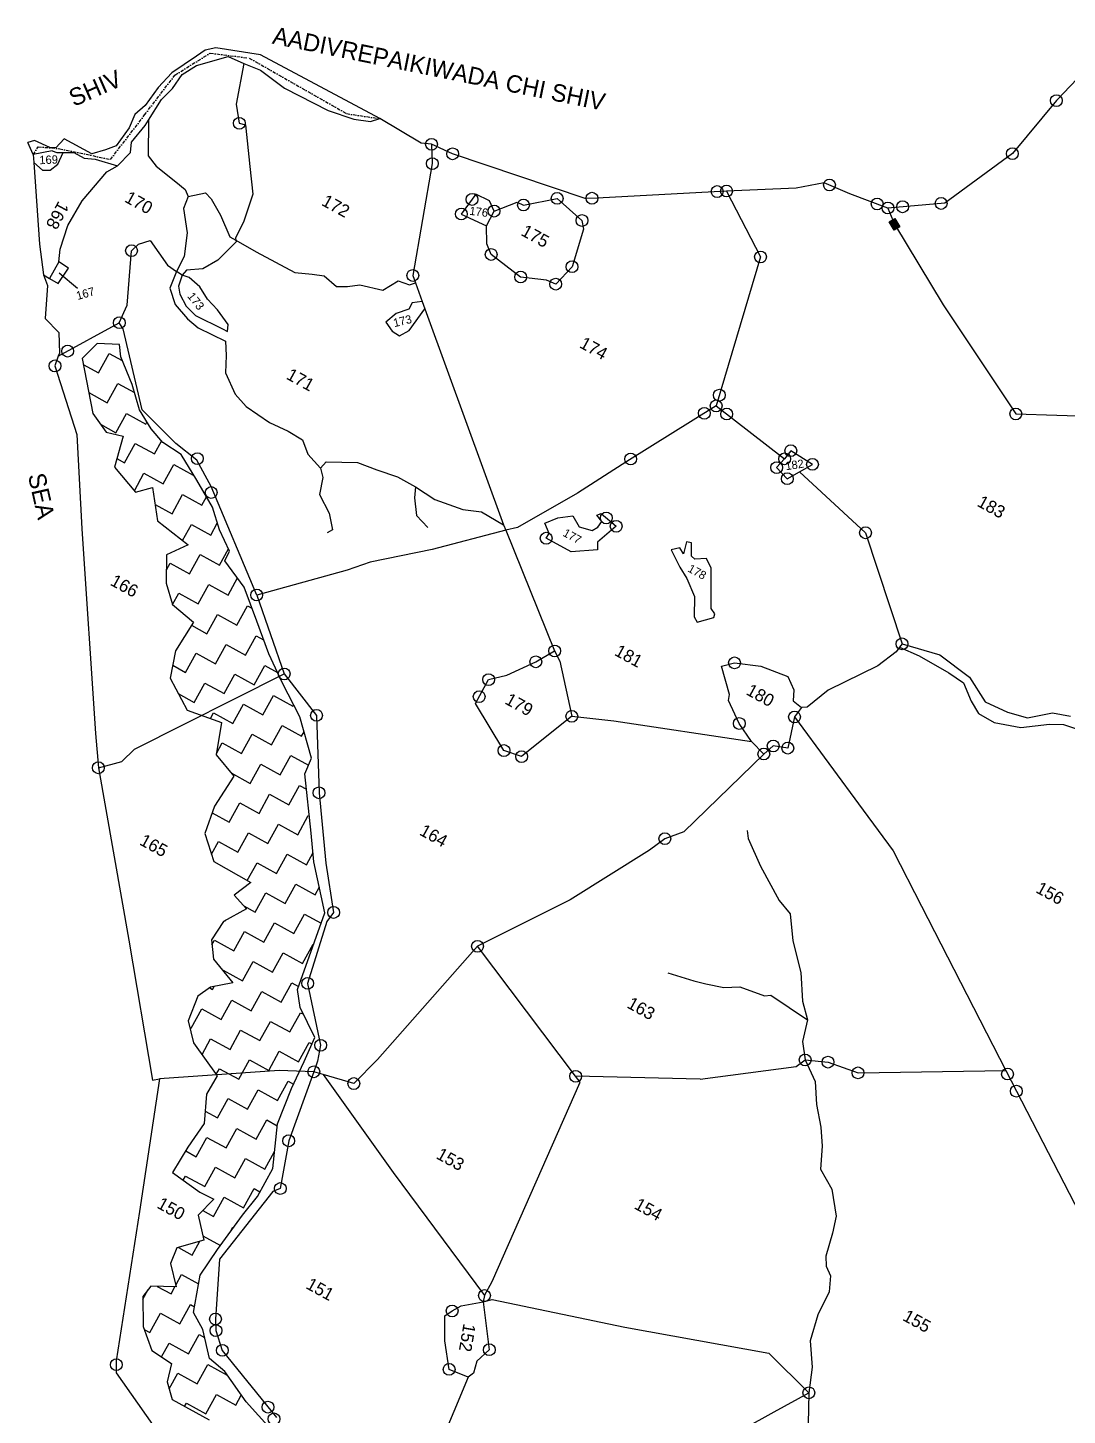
# Model space of a CAD drawing. Header units: metres. Extents: x 322052 to 327913, y 1839228 to 1844015.
# Drawn here: x 322052 to 323612, y 1841704 to 1843786 of the extents above; entities that cross this region are included whole.
import ezdxf

# ---------------------------------------------------------------- set-up
doc = ezdxf.new("R2010")
doc.units = ezdxf.units.M
doc.linetypes.add('DASHDOT', pattern=[1, 0.5, -0.25, 0, -0.25])
for name, color, linetype in [('LINE_WATER', 4, 'Continuous'), ('OFF', 1, 'Continuous'), ('POLY_HATCH', 12, 'Continuous'), ('POLY_PARCEL', 6, 'Continuous'), ('POLY_WATER', 4, 'Continuous'), ('TEXT_MAPOUT', 7, 'Continuous'), ('TEXT_PARCEL', 7, 'Continuous'), ('V_BOUND_LINE', 7, 'Continuous'), ('V_BOUND_STREAM_LINE', 7, 'DASHDOT')]:
    doc.layers.add(name, color=color, linetype=linetype)
doc.styles.add('TEXT_MAP', font='')
doc.styles.get('TEXT_MAP').set_extended_font_data('Kruti Dev 050')
doc.dimstyles.get("Standard").update_dxf_attribs({"dimtxt": 0.18, "dimasz": 0.18, "dimexe": 0.18, "dimexo": 0.0625, "dimgap": 0.09, "dimtad": 0, "dimtih": 1, "dimtoh": 1, "dimdec": 4, "dimzin": 0, "dimdsep": 46, "dimtxsty": 'Standard', "dimcen": 0.09, "dimadec": 0, "dimazin": 0, "dimtfac": 1, "dimtdec": 4, "dimtofl": 0, "dimtmove": 0, "dimatfit": 3, "dimfxl": 1, "dimtolj": 1, "dimtzin": 0, "dimarcsym": 0})

msp = doc.modelspace()

# ---------------------------------------------------------------- hatches: boundary and pattern name
msp.add_hatch(color=256).paths.add_polyline_path([(323352, 1843482.3), (323360.6, 1843487.5), (323353.1, 1843500), (323344.5, 1843494.8)])

# ---------------------------------------------------------------- linework, layer by layer
msp.add_lwpolyline([(323353.1, 1843500), (323360.6, 1843487.5), (323352, 1843482.3), (323344.5, 1843494.8)], close=True)
for centre in [(323595.4, 1843676.8), (322369.8, 1843642.8), (322658.1, 1843611.3), (322689.7, 1843597), (323529.4, 1843597.2), (322659.3, 1843582.3), (323255, 1843550.2), (322718.9, 1843528.5), (322846.5, 1843530.1), (322898.8, 1843530.3), (323086.5, 1843540.3), (323100.6, 1843541.1), (322751.9, 1843511), (322796, 1843520.1), (323326.5, 1843521.7), (323342.7, 1843515.6), (323364.7, 1843517.5), (323422.5, 1843522.5), (322702.8, 1843506.6), (322883.8, 1843496.9), (322208.1, 1843451.6), (322747.6, 1843445.9), (322868.9, 1843427.5), (323151.6, 1843442.2), (322630, 1843414.4), (322791.8, 1843412.1), (322844.4, 1843401.4), (322189.8, 1843343.5), (322112.3, 1843300.9), (322093.2, 1843278.7), (323085, 1843218.7), (323089.9, 1843234.8), (323067.3, 1843207.6), (323100.9, 1843206.4), (323534.5, 1843206.6), (322306.9, 1843139.6), (322956.8, 1843139), (323187.7, 1843139.3), (323197, 1843151.4), (323175.8, 1843126.1), (323229.5, 1843131), (323191.7, 1843109.4), (322327.6, 1843088.7), (322920.2, 1843050.6), (322935.1, 1843038.1), (323309.1, 1843028.3), (322830.1, 1843020.1), (322395.9, 1842934.9), (323363.9, 1842861.6), (322842.8, 1842851), (322814.5, 1842834.7), (323112.6, 1842833.1), (322437.1, 1842816.5), (322743.7, 1842808), (322729.6, 1842782.4), (322485.6, 1842754.3), (322868.5, 1842752.9), (323119.7, 1842742.1), (323202.6, 1842751.9), (322766.7, 1842701.5), (323156.5, 1842696.3), (323170.6, 1842708.4), (323192.5, 1842705.2), (322158.4, 1842675.7), (322793.2, 1842692.4), (322489.4, 1842638.1), (323008.1, 1842569.3), (322511.2, 1842458.6), (322727.1, 1842407.8), (322472.3, 1842352.2), (322491.7, 1842259.3), (323218.5, 1842237.3), (322481.5, 1842219.5), (323252.8, 1842234), (323297.8, 1842217.9), (323522.1, 1842216.1), (322541.5, 1842201.8), (322874.3, 1842212.8), (323535.4, 1842190.4), (322443.9, 1842116), (322431.3, 1842044.3), (322737.5, 1841883.7), (322334, 1841848.5), (322689, 1841860.6), (322334.7, 1841831.1), (322344.3, 1841801.5), (322744.7, 1841802.4), (322185.3, 1841780), (322684.5, 1841772.9), (323224.1, 1841737.8), (322412.7, 1841716.3), (322421.8, 1841698.7)]:
    msp.add_circle(centre, 8.87)
at = {"layer": 'LINE_WATER'}
for p, q in [((322233.4, 1843647.3), (322233, 1843593.7)), ((322233, 1843593.7), (322245.3, 1843578.2)), ((322245.3, 1843578.2), (322274.6, 1843554.9)), ((322274.6, 1843554.9), (322288.6, 1843543.2)), ((322288.6, 1843543.2), (322292.9, 1843532.8)), ((322292.9, 1843532.8), (322318.9, 1843538.3)), ((322318.9, 1843538.3), (322327.7, 1843529.5)), ((322292.9, 1843532.8), (322285.9, 1843515)), ((322327.7, 1843529.5), (322341.8, 1843504.9)), ((322285.9, 1843515), (322291.7, 1843478.2)), ((322341.8, 1843504.9), (322355.6, 1843472.4)), ((322291.7, 1843478.2), (322287.2, 1843443)), ((322355.6, 1843472.4), (322364.7, 1843467.3)), ((322287.2, 1843443), (322275.6, 1843420.2)), ((322275.6, 1843420.2), (322265.5, 1843395.3)), ((322265.5, 1843395.3), (322273.4, 1843371)), ((322273.4, 1843371), (322292.3, 1843349.3)), ((322292.3, 1843349.3), (322307.9, 1843336)), ((322307.9, 1843336), (322349.2, 1843315.7)), ((322349.2, 1843315.7), (322349.9, 1843294.4)), ((322349.9, 1843294.4), (322348.9, 1843268.5)), ((322348.9, 1843268.5), (322363.7, 1843236.4)), ((322363.7, 1843236.4), (322380.3, 1843217.7)), ((322380.3, 1843217.7), (322414.9, 1843193.8)), ((322414.9, 1843193.8), (322443.3, 1843180.6)), ((322443.3, 1843180.6), (322464.8, 1843168)), ((322464.8, 1843168), (322472.4, 1843146.2)), ((322472.4, 1843146.2), (322491.7, 1843125.1)), ((322491.7, 1843125.1), (322500.3, 1843134.8)), ((322491.7, 1843125.1), (322494.9, 1843111.3)), ((322500.3, 1843134.8), (322547.1, 1843133.9)), ((322547.1, 1843133.9), (322575.9, 1843122.9)), ((322575.9, 1843122.9), (322607.2, 1843112.1)), ((322494.9, 1843111.3), (322490.2, 1843085.9)), ((322607.2, 1843112.1), (322634, 1843097.3)), ((322490.2, 1843085.9), (322504.8, 1843057.8)), ((322634, 1843097.3), (322632.7, 1843080.7)), ((322632.7, 1843080.7), (322635.8, 1843054.1)), ((322634, 1843097.3), (322663.1, 1843078.1)), ((322504.8, 1843057.8), (322509.8, 1843032.7)), ((322663.1, 1843078.1), (322704.9, 1843063.1)), ((322704.9, 1843063.1), (322733.1, 1843059.6)), ((322733.1, 1843059.6), (322766.3, 1843040)), ((322635.8, 1843054.1), (322652.7, 1843036)), ((322509.8, 1843032.7), (322501.5, 1843028.4)), ((323131.6, 1842581.7), (323133, 1842569.4)), ((323133, 1842569.4), (323151.4, 1842527.9)), ((323151.4, 1842527.9), (323179.5, 1842476.4)), ((323179.5, 1842476.4), (323195.9, 1842456.4)), ((323195.9, 1842456.4), (323200, 1842416.2)), ((323200, 1842416.2), (323212, 1842368.3)), ((323012.5, 1842367.8), (323051.7, 1842356.1)), ((323051.7, 1842356.1), (323069.7, 1842351.7)), ((323069.7, 1842351.7), (323096.8, 1842345.8)), ((323212, 1842368.3), (323214.5, 1842325.3)), ((323096.8, 1842345.8), (323120.8, 1842347.2)), ((323120.8, 1842347.2), (323157.7, 1842333.5)), ((323157.7, 1842333.5), (323167, 1842334.7)), ((323167, 1842334.7), (323221.8, 1842297.6)), ((323214.5, 1842325.3), (323221.8, 1842297.6)), ((323221.8, 1842297.6), (323214.4, 1842264.9)), ((323214.4, 1842264.9), (323218.5, 1842237.3)), ((323218.5, 1842237.3), (323233.7, 1842204.8)), ((323233.7, 1842204.8), (323235.6, 1842170.3)), ((323235.6, 1842170.3), (323241.8, 1842136.3)), ((323241.8, 1842136.3), (323244.2, 1842108)), ((323244.2, 1842108), (323241.4, 1842073.2)), ((323241.4, 1842073.2), (323258.7, 1842043.6)), ((323258.7, 1842043.6), (323264.9, 1842003)), ((323264.9, 1842003), (323259.5, 1841977.4)), ((323259.5, 1841977.4), (323249.3, 1841942.6)), ((323249.3, 1841942.6), (323249.8, 1841928)), ((323249.8, 1841928), (323256.5, 1841913.3)), ((323256.5, 1841913.3), (323254.4, 1841889.5)), ((323254.4, 1841889.5), (323237.4, 1841854.8)), ((323237.4, 1841854.8), (323225.8, 1841815.8)), ((323225.8, 1841815.8), (323228.9, 1841776.2)), ((323228.9, 1841776.2), (323224.1, 1841737.8)), ((323224.1, 1841737.8), (323224.1, 1841737.8))]:
    msp.add_line(p, q, dxfattribs=at)
at = {"layer": 'OFF'}
msp.add_line((322060.7, 1843595.9), (322052.5, 1843613.8), dxfattribs=at)
at = {"layer": 'POLY_HATCH'}
for p, q in [((322156.4, 1843312.4), (322134, 1843289.8)), ((322190.3, 1843310.9), (322156.4, 1843312.4)), ((322192, 1843292.1), (322190.3, 1843310.9)), ((322134, 1843289.8), (322150.3, 1843207.2)), ((322209.1, 1843250.8), (322192, 1843292.1)), ((322220.1, 1843212.9), (322209.1, 1843250.8)), ((322150.3, 1843207.2), (322169.9, 1843179.4)), ((322237.4, 1843184.5), (322220.1, 1843212.9)), ((322254.9, 1843163.9), (322237.4, 1843184.5)), ((322169.9, 1843179.4), (322195.5, 1843173.4)), ((322195.5, 1843173.4), (322182.7, 1843126.6)), ((322282.7, 1843145.6), (322254.9, 1843163.9)), ((322306.1, 1843107.2), (322282.7, 1843145.6)), ((322182.7, 1843126.6), (322214.1, 1843089.4)), ((322329.5, 1843066.5), (322306.1, 1843107.2)), ((322214.1, 1843089.4), (322239.7, 1843096.2)), ((322239.7, 1843096.2), (322247.2, 1843046.3)), ((322339.9, 1843032.9), (322329.5, 1843066.5)), ((322247.2, 1843046.3), (322293, 1843010.2)), ((322355.1, 1843000.6), (322339.9, 1843032.9)), ((322293, 1843010.2), (322260.8, 1842995)), ((322348.3, 1842986.4), (322355.1, 1843000.6)), ((322260.8, 1842995), (322260.3, 1842952.5)), ((322377.2, 1842946.6), (322348.3, 1842986.4)), ((322260.3, 1842952.5), (322269.6, 1842920.5)), ((322395.9, 1842895.5), (322377.2, 1842946.6)), ((322269.6, 1842920.5), (322301, 1842894.2)), ((322301, 1842894.2), (322274.3, 1842851.2)), ((322413.9, 1842846.8), (322395.9, 1842895.5)), ((322274.3, 1842851.2), (322266, 1842810)), ((322434.1, 1842803.8), (322413.9, 1842846.8)), ((322266, 1842810), (322291.5, 1842762.1)), ((322460.6, 1842752.3), (322434.1, 1842803.8)), ((322291.5, 1842762.1), (322343.1, 1842743.7)), ((322478.1, 1842689.9), (322460.6, 1842752.3)), ((322343.1, 1842743.7), (322335.3, 1842695.2)), ((322335.3, 1842695.2), (322361.4, 1842662.9)), ((322468.2, 1842666.5), (322478.1, 1842689.9)), ((322361.4, 1842662.9), (322332.7, 1842617.9)), ((322477.6, 1842577.8), (322468.2, 1842666.5)), ((322332.7, 1842617.9), (322318.2, 1842577.1)), ((322318.2, 1842577.1), (322331.8, 1842534.8)), ((322481.8, 1842534.6), (322477.6, 1842577.8)), ((322331.8, 1842534.8), (322387.2, 1842503.3)), ((322498.3, 1842457.8), (322481.8, 1842534.6)), ((322387.2, 1842503.3), (322361.9, 1842484.4)), ((322361.9, 1842484.4), (322380.6, 1842464.1)), ((322380.6, 1842464.1), (322346.3, 1842445.2)), ((322482.6, 1842414.7), (322498.3, 1842457.8)), ((322346.3, 1842445.2), (322328, 1842417.4)), ((322328, 1842417.4), (322331.2, 1842388.7)), ((322457.1, 1842343.1), (322482.6, 1842414.7)), ((322331.2, 1842388.7), (322360.3, 1842352.8)), ((322360.3, 1842352.8), (322326.8, 1842346.3)), ((322307.5, 1842333), (322293.2, 1842296.1)), ((322326.8, 1842346.3), (322307.5, 1842333)), ((322461.1, 1842316), (322457.1, 1842343.1)), ((322483.2, 1842271), (322461.1, 1842316)), ((322293.2, 1842296.1), (322301.3, 1842263.1)), ((322467.3, 1842234.9), (322483.2, 1842271)), ((322301.3, 1842263.1), (322336.8, 1842213.6)), ((322448.2, 1842194.6), (322467.3, 1842234.9)), ((322336.8, 1842213.6), (322320.5, 1842185.8)), ((322320.5, 1842185.8), (322317.2, 1842141.8)), ((322427, 1842141.5), (322448.2, 1842194.6)), ((322317.2, 1842141.8), (322292.8, 1842106.4)), ((322420.1, 1842074.6), (322427, 1842141.5)), ((322292.8, 1842106.4), (322269.8, 1842068.2)), ((322269.8, 1842068.2), (322310.5, 1842038.9)), ((322397.1, 1842032.5), (322420.1, 1842074.6)), ((322310.5, 1842038.9), (322331.5, 1842028.3)), ((322331.5, 1842028.3), (322308.3, 1842004.2)), ((322374.5, 1842004.1), (322397.1, 1842032.5)), ((322308.3, 1842004.2), (322316.6, 1841966.8)), ((322337.3, 1841952.9), (322374.5, 1842004.1)), ((322276.3, 1841955.1), (322266.4, 1841931.7)), ((322316.6, 1841966.8), (322276.3, 1841955.1)), ((322311.2, 1841914.4), (322337.3, 1841952.9)), ((322266.4, 1841931.7), (322275.2, 1841896.9)), ((322301.2, 1841858.2), (322311.2, 1841914.4)), ((322236.9, 1841897.7), (322225.3, 1841882.1)), ((322275.2, 1841896.9), (322236.9, 1841897.7)), ((322225.3, 1841882.1), (322225.5, 1841837.2)), ((322315, 1841832.7), (322301.2, 1841858.2)), ((322225.5, 1841837.2), (322238.6, 1841801.2)), ((322325.1, 1841789.3), (322315, 1841832.7)), ((322238.6, 1841801.2), (322267.9, 1841782)), ((322348.1, 1841769.6), (322325.1, 1841789.3)), ((322267.9, 1841782), (322261.7, 1841754.5)), ((322379.9, 1841724.3), (322348.1, 1841769.6)), ((322261.7, 1841754.5), (322268.9, 1841727.7)), ((322268.9, 1841727.7), (322324.7, 1841697)), ((322417, 1841683), (322379.9, 1841724.3))]:
    msp.add_line(p, q, dxfattribs=at)
at = {"layer": 'POLY_HATCH', "linetype": 'Continuous'}
for p, q in [((322158.6, 1843268.4), (322174.6, 1843297.4)), ((322174.6, 1843297.4), (322194.2, 1843286.6)), ((322135.7, 1843281), (322158.6, 1843268.4)), ((322171.7, 1843223.5), (322187.6, 1843252.5)), ((322187.6, 1843252.5), (322212.6, 1843238.7)), ((322144.1, 1843238.6), (322171.7, 1843223.5)), ((322184.7, 1843178.5), (322200.7, 1843207.5)), ((322200.7, 1843207.5), (322229.7, 1843191.5)), ((322161.6, 1843191.2), (322184.7, 1843178.5)), ((322229.7, 1843191.5), (322231.3, 1843194.5)), ((322197.8, 1843133.5), (322213.7, 1843162.5)), ((322213.7, 1843162.5), (322242.8, 1843146.6)), ((322242.8, 1843146.6), (322253.3, 1843165.8)), ((322186.3, 1843139.8), (322197.8, 1843133.5)), ((322255.8, 1843101.6), (322271.8, 1843130.6)), ((322271.8, 1843130.6), (322300.8, 1843114.7)), ((322212.4, 1843091.4), (322226.8, 1843117.6)), ((322226.8, 1843117.6), (322255.8, 1843101.6)), ((322300.8, 1843114.7), (322301.1, 1843115.4)), ((322268.9, 1843056.7), (322284.8, 1843085.7)), ((322284.8, 1843085.7), (322313.8, 1843069.7)), ((322313.8, 1843069.7), (322320.6, 1843082)), ((322243.5, 1843070.6), (322268.9, 1843056.7)), ((322284.7, 1843016.7), (322297.9, 1843040.7)), ((322297.9, 1843040.7), (322326.9, 1843024.7)), ((322326.9, 1843024.7), (322336.8, 1843042.8)), ((322295, 1842966.7), (322310.9, 1842995.7)), ((322310.9, 1842995.7), (322339.9, 1842979.8)), ((322339.9, 1842979.8), (322353.4, 1843004.2)), ((322260.5, 1842972.8), (322266, 1842982.7)), ((322266, 1842982.7), (322295, 1842966.7)), ((322353, 1842934.8), (322367.1, 1842960.5)), ((322269.6, 1842920.5), (322279, 1842937.7)), ((322279, 1842937.7), (322308, 1842921.8)), ((322308, 1842921.8), (322324, 1842950.8)), ((322324, 1842950.8), (322353, 1842934.8)), ((322366, 1842889.9), (322382, 1842918.9)), ((322382, 1842918.9), (322388.7, 1842915.2)), ((322321.1, 1842876.8), (322337, 1842905.8)), ((322337, 1842905.8), (322366, 1842889.9)), ((322298, 1842889.5), (322321.1, 1842876.8)), ((322379.1, 1842844.9), (322395, 1842873.9)), ((322395, 1842873.9), (322406.1, 1842867.8)), ((322334.1, 1842831.8), (322350.1, 1842860.8)), ((322350.1, 1842860.8), (322379.1, 1842844.9)), ((322269.9, 1842829.4), (322289.2, 1842818.8)), ((322289.2, 1842818.8), (322305.1, 1842847.8)), ((322305.1, 1842847.8), (322334.1, 1842831.8)), ((322392.1, 1842799.9), (322408.1, 1842828.9)), ((322408.1, 1842828.9), (322427.2, 1842818.4)), ((322347.2, 1842786.9), (322363.1, 1842815.9)), ((322363.1, 1842815.9), (322392.1, 1842799.9)), ((322278.2, 1842787), (322302.2, 1842773.8)), ((322302.2, 1842773.8), (322318.2, 1842802.8)), ((322318.2, 1842802.8), (322347.2, 1842786.9)), ((322360.2, 1842741.9), (322376.2, 1842770.9)), ((322376.2, 1842770.9), (322405.2, 1842755)), ((322405.2, 1842755), (322421.1, 1842784)), ((322421.1, 1842784), (322450.1, 1842768)), ((322450.1, 1842768), (322451.4, 1842770.2)), ((322326.6, 1842749.6), (322331.2, 1842757.9)), ((322331.2, 1842757.9), (322360.2, 1842741.9)), ((322373.3, 1842697), (322389.2, 1842726)), ((322389.2, 1842726), (322418.2, 1842710)), ((322418.2, 1842710), (322434.2, 1842739)), ((322434.2, 1842739), (322463.2, 1842723.1)), ((322463.2, 1842723.1), (322466.9, 1842729.8)), ((322335.7, 1842697.3), (322344.3, 1842712.9)), ((322344.3, 1842712.9), (322373.3, 1842697)), ((322431.3, 1842665), (322447.2, 1842694)), ((322447.2, 1842694), (322473.7, 1842679.5)), ((322357.4, 1842667.9), (322386.3, 1842652)), ((322386.3, 1842652), (322402.3, 1842681)), ((322402.3, 1842681), (322431.3, 1842665)), ((322444.3, 1842620.1), (322460.3, 1842649.1)), ((322460.3, 1842649.1), (322470.6, 1842643.4)), ((322354.4, 1842594), (322370.4, 1842623)), ((322370.4, 1842623), (322399.4, 1842607)), ((322399.4, 1842607), (322415.3, 1842636)), ((322415.3, 1842636), (322444.3, 1842620.1)), ((322329.2, 1842607.9), (322354.4, 1842594)), ((322457.4, 1842575.1), (322473.3, 1842604.1)), ((322473.3, 1842604.1), (322474.9, 1842603.3)), ((322412.4, 1842562.1), (322428.4, 1842591.1)), ((322428.4, 1842591.1), (322457.4, 1842575.1)), ((322328.1, 1842546.2), (322338.5, 1842565)), ((322338.5, 1842565), (322367.5, 1842549)), ((322367.5, 1842549), (322383.4, 1842578)), ((322383.4, 1842578), (322412.4, 1842562.1)), ((322425.5, 1842517.1), (322441.4, 1842546.1)), ((322441.4, 1842546.1), (322470.4, 1842530.2)), ((322470.4, 1842530.2), (322480.5, 1842548.4)), ((322381.8, 1842506.4), (322396.5, 1842533.1)), ((322396.5, 1842533.1), (322425.5, 1842517.1)), ((322438.5, 1842472.1), (322454.5, 1842501.1)), ((322454.5, 1842501.1), (322483.5, 1842485.2)), ((322483.5, 1842485.2), (322489.9, 1842496.9)), ((322393.6, 1842459.1), (322409.5, 1842488.1)), ((322409.5, 1842488.1), (322438.5, 1842472.1)), ((322376.7, 1842468.4), (322393.6, 1842459.1)), ((322451.6, 1842427.2), (322467.5, 1842456.2)), ((322467.5, 1842456.2), (322492.7, 1842442.4)), ((322348.2, 1842446.2), (322348.6, 1842446)), ((322348.6, 1842446), (322348.9, 1842446.6)), ((322406.6, 1842414.1), (322422.6, 1842443.1)), ((322422.6, 1842443.1), (322451.6, 1842427.2)), ((322328.8, 1842410.1), (322332.7, 1842417)), ((322332.7, 1842417), (322361.7, 1842401.1)), ((322361.7, 1842401.1), (322377.6, 1842430.1)), ((322377.6, 1842430.1), (322406.6, 1842414.1)), ((322419.7, 1842369.2), (322435.6, 1842398.2)), ((322435.6, 1842398.2), (322464.6, 1842382.2)), ((322464.6, 1842382.2), (322480.6, 1842411.2)), ((322480.6, 1842411.2), (322481.2, 1842410.9)), ((322345.3, 1842371.3), (322345.7, 1842372.1)), ((322345.7, 1842372.1), (322374.7, 1842356.1)), ((322374.7, 1842356.1), (322390.7, 1842385.1)), ((322390.7, 1842385.1), (322419.7, 1842369.2)), ((322432.7, 1842324.2), (322448.7, 1842353.2)), ((322448.7, 1842353.2), (322458.8, 1842347.7)), ((322325.5, 1842345.4), (322329.7, 1842343.1)), ((322329.7, 1842343.1), (322332.1, 1842347.4)), ((322387.8, 1842311.1), (322403.7, 1842340.2)), ((322403.7, 1842340.2), (322432.7, 1842324.2)), ((322297.8, 1842285), (322313.8, 1842314)), ((322313.8, 1842314), (322342.8, 1842298.1)), ((322342.8, 1842298.1), (322358.8, 1842327.1)), ((322358.8, 1842327.1), (322387.8, 1842311.1)), ((322445.8, 1842279.2), (322461.7, 1842308.2)), ((322461.7, 1842308.2), (322466.1, 1842305.8)), ((322400.8, 1842266.2), (322416.8, 1842295.2)), ((322416.8, 1842295.2), (322445.8, 1842279.2)), ((322295.6, 1842286.3), (322297.8, 1842285)), ((322313.9, 1842245.5), (322326.8, 1842269.1)), ((322326.8, 1842269.1), (322355.9, 1842253.1)), ((322355.9, 1842253.1), (322371.8, 1842282.1)), ((322371.8, 1842282.1), (322400.8, 1842266.2)), ((322413.9, 1842221.2), (322429.8, 1842250.2)), ((322429.8, 1842250.2), (322458.8, 1842234.3)), ((322458.8, 1842234.3), (322474.8, 1842263.3)), ((322474.8, 1842263.3), (322478.9, 1842261)), ((322368.9, 1842208.2), (322384.9, 1842237.2)), ((322384.9, 1842237.2), (322413.9, 1842221.2)), ((322335.3, 1842215.8), (322339.9, 1842224.1)), ((322339.9, 1842224.1), (322368.9, 1842208.2)), ((322426.9, 1842176.3), (322442.9, 1842205.3)), ((322442.9, 1842205.3), (322451.1, 1842200.7)), ((322382, 1842163.2), (322397.9, 1842192.2)), ((322397.9, 1842192.2), (322426.9, 1842176.3)), ((322337, 1842150.2), (322352.9, 1842179.2)), ((322352.9, 1842179.2), (322382, 1842163.2)), ((322318.6, 1842160.3), (322337, 1842150.2)), ((322395, 1842118.2), (322411, 1842147.2)), ((322411, 1842147.2), (322426.7, 1842138.6)), ((322305.1, 1842092.1), (322321, 1842121.1)), ((322321, 1842121.1), (322350, 1842105.2)), ((322350, 1842105.2), (322366, 1842134.2)), ((322366, 1842134.2), (322395, 1842118.2)), ((322289.4, 1842100.8), (322305.1, 1842092.1)), ((322408.1, 1842073.3), (322422.7, 1842099.8)), ((322363.1, 1842060.2), (322379.1, 1842089.2)), ((322379.1, 1842089.2), (322408.1, 1842073.3)), ((322285.7, 1842056.8), (322289.1, 1842063.1)), ((322289.1, 1842063.1), (322318.1, 1842047.2)), ((322318.1, 1842047.2), (322334.1, 1842076.2)), ((322334.1, 1842076.2), (322363.1, 1842060.2)), ((322376.2, 1842015.3), (322392.1, 1842044.3)), ((322392.1, 1842044.3), (322400.8, 1842039.5)), ((322331.2, 1842002.2), (322347.1, 1842031.2)), ((322347.1, 1842031.2), (322376.2, 1842015.3)), ((322315, 1842011.1), (322331.2, 1842002.2)), ((322356.1, 1841978.7), (322360.2, 1841986.3)), ((322360.2, 1841986.3), (322361.1, 1841985.7)), ((322278.4, 1841955.7), (322299.3, 1841944.2)), ((322299.3, 1841944.2), (322310.8, 1841965.1)), ((322315.2, 1841973.2), (322341.6, 1841958.7)), ((322315.2, 1841973.2), (322315.2, 1841973.2)), ((322274.6, 1841899.4), (322283.3, 1841915.2)), ((322283.3, 1841915.2), (322308.8, 1841901.2)), ((322225.3, 1841878.5), (322233.2, 1841892.7)), ((322246.8, 1841897.5), (322267.4, 1841886.2)), ((322267.4, 1841886.2), (322273.3, 1841897)), ((322235.5, 1841828.2), (322251.4, 1841857.2)), ((322251.4, 1841857.2), (322280.4, 1841841.2)), ((322280.4, 1841841.2), (322296.4, 1841870.2)), ((322296.4, 1841870.2), (322302.7, 1841866.7)), ((322227.1, 1841832.7), (322235.5, 1841828.2)), ((322253.1, 1841791.6), (322264.5, 1841812.2)), ((322264.5, 1841812.2), (322293.5, 1841796.3)), ((322293.5, 1841796.3), (322309.4, 1841825.3)), ((322309.4, 1841825.3), (322317.8, 1841820.7)), ((322264.6, 1841743.8), (322277.5, 1841767.2)), ((322277.5, 1841767.2), (322306.5, 1841751.3)), ((322306.5, 1841751.3), (322322.5, 1841780.3)), ((322322.5, 1841780.3), (322351.5, 1841764.3)), ((322351.5, 1841764.3), (322351.6, 1841764.6)), ((322319.6, 1841706.3), (322335.5, 1841735.3)), ((322335.5, 1841735.3), (322364.5, 1841719.4)), ((322364.5, 1841719.4), (322372.8, 1841734.4)), ((322287.8, 1841717.3), (322290.6, 1841722.3)), ((322290.6, 1841722.3), (322319.6, 1841706.3))]:
    msp.add_line(p, q, dxfattribs=at)
at = {"layer": 'POLY_PARCEL'}
for p, q in [((322376.5, 1843732.6), (322365.2, 1843671.5)), ((322365.2, 1843671.5), (322369.8, 1843642.8)), ((322369.8, 1843642.8), (322378.9, 1843640.4)), ((322378.9, 1843640.4), (322385.7, 1843577.8)), ((322097.7, 1843581.3), (322105.6, 1843598.9)), ((322658.1, 1843611.3), (322659.3, 1843582.3)), ((322061.6, 1843583.8), (322074.7, 1843572.3)), ((322086, 1843572.4), (322097.7, 1843581.3)), ((322171.2, 1843570), (322186.9, 1843578.7)), ((322659.3, 1843582.3), (322630, 1843414.4)), ((322074.7, 1843572.3), (322086, 1843572.4)), ((322134, 1843526.4), (322171.2, 1843570)), ((322385.7, 1843577.8), (322390.3, 1843536.4)), ((322390.3, 1843536.4), (322376.6, 1843496.1)), ((323100.6, 1843541.1), (323151.6, 1843442.2)), ((322112.4, 1843489.4), (322134, 1843526.4)), ((322724.7, 1843536.3), (322702.8, 1843506.6)), ((322744.9, 1843526.4), (322724.7, 1843536.3)), ((322751.9, 1843511), (322744.9, 1843526.4)), ((322751.9, 1843511), (322786.7, 1843524.2)), ((322786.7, 1843524.2), (322796, 1843520.1)), ((322796, 1843520.1), (322846.5, 1843530.1)), ((322846.5, 1843530.1), (322883.8, 1843496.9)), ((323342.7, 1843515.6), (323352.5, 1843491.2)), ((322376.6, 1843496.1), (322364.1, 1843470.6)), ((322702.8, 1843506.6), (322740.7, 1843488.9)), ((322740.7, 1843488.9), (322751.9, 1843511)), ((322883.8, 1843496.9), (322886, 1843483.7)), ((322101, 1843454), (322112.4, 1843489.4)), ((322741.3, 1843462.1), (322740.7, 1843488.9)), ((322886, 1843483.7), (322868.9, 1843427.5)), ((323352.5, 1843491.2), (323425.7, 1843370.3)), ((322099.2, 1843434.7), (322101, 1843454)), ((322208.1, 1843451.6), (322218.7, 1843461.6)), ((322218.7, 1843461.6), (322236, 1843467.1)), ((322236, 1843467.1), (322262.2, 1843430.1)), ((322365.1, 1843464.7), (322351.6, 1843451.3)), ((322364.1, 1843470.6), (322364.7, 1843467.3)), ((322364.7, 1843467.3), (322365.1, 1843464.7)), ((322364.7, 1843467.3), (322395, 1843450)), ((322747.6, 1843445.9), (322741.3, 1843462.1)), ((322099.2, 1843434.7), (322085.3, 1843410.1)), ((322113.6, 1843425.2), (322099.2, 1843434.7)), ((322201.5, 1843369.8), (322208.1, 1843451.6)), ((322337.5, 1843437.5), (322315.2, 1843424.3)), ((322351.6, 1843451.3), (322337.5, 1843437.5)), ((322395, 1843450), (322452.9, 1843418.9)), ((322791.8, 1843412.1), (322747.6, 1843445.9)), ((323151.6, 1843442.2), (323085, 1843218.7)), ((322076.2, 1843415.6), (322085.3, 1843410.1)), ((322098, 1843402.6), (322113.6, 1843425.2)), ((322262.2, 1843430.1), (322275.6, 1843420.2)), ((322284.1, 1843414.9), (322275.6, 1843420.2)), ((322284.1, 1843414.9), (322278.4, 1843398.3)), ((322290.6, 1843422.4), (322284.1, 1843414.9)), ((322294.6, 1843411.5), (322284.1, 1843414.9)), ((322315.2, 1843424.3), (322290.6, 1843422.4)), ((322310.4, 1843397.2), (322294.6, 1843411.5)), ((322452.9, 1843418.9), (322479.2, 1843416.5)), ((322479.2, 1843416.5), (322497.3, 1843413.7)), ((322497.3, 1843413.7), (322515.6, 1843398.1)), ((322630, 1843414.4), (322633.9, 1843403.6)), ((322830.5, 1843407.2), (322791.8, 1843412.1)), ((322868.9, 1843427.5), (322844.4, 1843401.4)), ((322085.3, 1843410.1), (322098, 1843402.6)), ((322278.4, 1843398.3), (322280.5, 1843386.5)), ((322322, 1843378.9), (322310.4, 1843397.2)), ((322515.6, 1843398.1), (322531.9, 1843397.9)), ((322531.9, 1843397.9), (322550.5, 1843400.5)), ((322550.5, 1843400.5), (322585.1, 1843392.6)), ((322585.1, 1843392.6), (322608.3, 1843406.3)), ((322608.3, 1843406.3), (322625.3, 1843400.2)), ((322625.3, 1843400.2), (322633.9, 1843403.6)), ((322633.9, 1843403.6), (322644.1, 1843375.5)), ((322844.4, 1843401.4), (322830.5, 1843407.2)), ((322280.5, 1843386.5), (322289.9, 1843368.4)), ((322337.1, 1843362.7), (322322, 1843378.9)), ((322629.3, 1843373.3), (322624.1, 1843363.7)), ((322644.1, 1843375.5), (322629.3, 1843373.3)), ((322644.1, 1843375.5), (322648.2, 1843364.1)), ((323425.7, 1843370.3), (323534.5, 1843206.6)), ((322189.8, 1843343.5), (322201.5, 1843369.8)), ((322289.9, 1843368.4), (322304.1, 1843354.1)), ((322304.1, 1843354.1), (322344.7, 1843334.3)), ((322353.1, 1843341), (322337.1, 1843362.7)), ((322604.9, 1843357.1), (322589.7, 1843344.3)), ((322624.1, 1843363.7), (322604.9, 1843357.1)), ((322624.7, 1843332), (322648.2, 1843364.1)), ((322648.2, 1843364.1), (322652.1, 1843353.5)), ((322652.1, 1843353.5), (322766.3, 1843040)), ((322098.2, 1843293.1), (322189.8, 1843343.5)), ((322195.4, 1843334.1), (322189.8, 1843343.5)), ((322224.1, 1843213), (322195.4, 1843334.1)), ((322344.7, 1843334.3), (322352.1, 1843330.1)), ((322352.1, 1843330.1), (322353.1, 1843341)), ((322589.7, 1843344.3), (322598.9, 1843330.9)), ((322598.9, 1843330.9), (322610.2, 1843323.9)), ((322610.2, 1843323.9), (322624.7, 1843332)), ((322274.8, 1843162.5), (322224.1, 1843213)), ((323085, 1843218.7), (322951, 1843135.4)), ((323085, 1843218.7), (323187.7, 1843139.3)), ((323534.5, 1843206.6), (323717, 1843201)), ((322306.2, 1843137.2), (322274.8, 1843162.5)), ((323197, 1843151.4), (323187.7, 1843139.3)), ((323229.5, 1843131), (323197, 1843151.4)), ((322327.4, 1843097.6), (322306.2, 1843137.2)), ((322951, 1843135.4), (322876.9, 1843087.9)), ((323187.7, 1843139.3), (323175.8, 1843126.1)), ((323175.8, 1843126.1), (323191.7, 1843109.4)), ((323210.1, 1843119.6), (323229.5, 1843131)), ((323191.7, 1843109.4), (323210.1, 1843119.6)), ((323210.1, 1843119.6), (323309.1, 1843028.3)), ((322395.9, 1842934.9), (322327.4, 1843097.6)), ((322876.9, 1843087.9), (322786.9, 1843036.1)), ((322766.3, 1843040), (322769.6, 1843032)), ((322828.2, 1843042.5), (322847.4, 1843050.9)), ((322834.4, 1843027.2), (322828.2, 1843042.5)), ((322847.4, 1843050.9), (322870, 1843053.8)), ((322870, 1843053.8), (322879.6, 1843037.3)), ((322879.6, 1843037.3), (322899.3, 1843031.8)), ((322906.3, 1843054.6), (322912.4, 1843057.1)), ((322913.4, 1843045.4), (322906.3, 1843054.6)), ((322935.1, 1843038.1), (322907.3, 1843014.4)), ((322907.7, 1843036.7), (322913.4, 1843045.4)), ((322912.4, 1843057.1), (322935.1, 1843038.1)), ((322769.6, 1843032), (322658.9, 1843003.3)), ((322786.9, 1843036.1), (322769.6, 1843032)), ((322769.6, 1843032), (322842.8, 1842851)), ((322830.1, 1843020.1), (322834.4, 1843027.2)), ((322867.7, 1842999.5), (322830.1, 1843020.1)), ((322899.3, 1843031.8), (322907.7, 1843036.7)), ((323309.1, 1843028.3), (323363.9, 1842861.6)), ((322658.9, 1843003.3), (322566.1, 1842984.3)), ((322907, 1843002.7), (322867.7, 1842999.5)), ((322907.3, 1843014.4), (322907, 1843002.7)), ((323030.4, 1843005.8), (323017.7, 1843002.7)), ((323017.7, 1843002.7), (323030.4, 1842976.8)), ((323036.3, 1842996.6), (323030.4, 1843005.8)), ((323040.7, 1843014.9), (323036.3, 1842996.6)), ((323048.3, 1843013.1), (323040.7, 1843014.9)), ((323048.2, 1842993), (323048.3, 1843013.1)), ((322566.1, 1842984.3), (322531.4, 1842972.4)), ((323030.4, 1842976.8), (323041.3, 1842959.5)), ((323053.2, 1842988.5), (323048.2, 1842993)), ((323070.6, 1842989.6), (323053.2, 1842988.5)), ((323077.7, 1842975), (323070.6, 1842989.6)), ((323077.4, 1842948), (323077.7, 1842975)), ((322531.4, 1842972.4), (322395.9, 1842934.9)), ((323041.3, 1842959.5), (323052.4, 1842932.7)), ((322395.9, 1842934.9), (322437.1, 1842816.5)), ((323052.4, 1842932.7), (323051.9, 1842902.2)), ((323077.7, 1842914.6), (323077.4, 1842948)), ((323083.2, 1842906.9), (323077.7, 1842914.6)), ((323051.9, 1842902.2), (323056.7, 1842894.2)), ((323056.7, 1842894.2), (323081.4, 1842901.4)), ((323081.4, 1842901.4), (323083.2, 1842906.9)), ((322814.5, 1842834.7), (322842.8, 1842851)), ((322842.8, 1842851), (322850.6, 1842835.5)), ((323355.1, 1842849.8), (323327.4, 1842828.5)), ((323360.2, 1842856.6), (323355.1, 1842849.8)), ((323363.9, 1842861.6), (323360.2, 1842856.6)), ((322770.9, 1842814.6), (322814.5, 1842834.7)), ((322850.6, 1842835.5), (322868.5, 1842752.9)), ((323092.9, 1842827.9), (323112.6, 1842833.1)), ((323112.6, 1842833.1), (323152.1, 1842827.9)), ((323327.4, 1842828.5), (323253.1, 1842791.9)), ((322212.8, 1842703.7), (322437.1, 1842816.5)), ((322437.1, 1842816.5), (322485.6, 1842754.3)), ((322723.9, 1842771.9), (322743.7, 1842808)), ((322743.7, 1842808), (322770.9, 1842814.6)), ((323104.9, 1842785.8), (323092.9, 1842827.9)), ((323152.1, 1842827.9), (323192.6, 1842812.7)), ((323192.6, 1842812.7), (323201.4, 1842792.5)), ((323201.4, 1842792.5), (323200.3, 1842776)), ((323253.1, 1842791.9), (323221.5, 1842766.6)), ((322766.7, 1842701.5), (322723.9, 1842771.9)), ((323103.6, 1842776.4), (323104.9, 1842785.8)), ((323119.7, 1842742.1), (323103.6, 1842776.4)), ((323200.3, 1842776), (323213.2, 1842766)), ((323221.5, 1842766.6), (323213.2, 1842766)), ((322485.6, 1842754.3), (322489.4, 1842638.1)), ((322868.5, 1842752.9), (322793.2, 1842692.4)), ((322868.5, 1842752.9), (322931.6, 1842746)), ((322931.6, 1842746), (323138.3, 1842715)), ((323202.6, 1842751.9), (323192.5, 1842705.2)), ((323213.2, 1842766), (323202.6, 1842751.9)), ((323202.6, 1842751.9), (323305.4, 1842612.2)), ((323138.3, 1842715), (323119.7, 1842742.1)), ((322193.8, 1842685.3), (322212.8, 1842703.7)), ((323138.3, 1842715), (323156.5, 1842696.3)), ((323170.6, 1842708.4), (323156.5, 1842696.3)), ((323192.5, 1842705.2), (323170.6, 1842708.4)), ((322158.4, 1842675.7), (322193.8, 1842685.3)), ((322793.2, 1842692.4), (322766.7, 1842701.5)), ((323156.5, 1842696.3), (323036.6, 1842579.6)), ((322489.4, 1842638.1), (322499.7, 1842532.7)), ((323305.4, 1842612.2), (323350.4, 1842551)), ((323036.6, 1842579.6), (323008.1, 1842569.3)), ((323008.1, 1842569.3), (322984.9, 1842551.8)), ((322984.9, 1842551.8), (322866.2, 1842477.6)), ((323350.4, 1842551), (323393.2, 1842468.2)), ((322499.7, 1842532.7), (322511.2, 1842458.6)), ((322866.2, 1842477.6), (322727.1, 1842407.8)), ((322511.2, 1842458.6), (322501.1, 1842445)), ((323393.2, 1842468.2), (323519.3, 1842221.6)), ((322501.1, 1842445), (322472.3, 1842352.2)), ((322727.1, 1842407.8), (322577.3, 1842237.7)), ((322874.3, 1842212.8), (322727.1, 1842407.8)), ((322472.3, 1842352.2), (322491.7, 1842259.3)), ((322491.7, 1842259.3), (322487.3, 1842235.4)), ((322487.3, 1842235.4), (322481.5, 1842219.5)), ((322577.3, 1842237.7), (322541.5, 1842201.8)), ((323061.2, 1842208.5), (323205.1, 1842227.4)), ((323205.1, 1842227.4), (323218.5, 1842237.3)), ((323218.5, 1842237.3), (323252.8, 1842234)), ((323252.8, 1842234), (323297.8, 1842217.9)), ((322429.8, 1842221.2), (322249.9, 1842209)), ((322481.5, 1842219.5), (322429.8, 1842221.2)), ((322481.5, 1842219.5), (322443.9, 1842116)), ((322495.4, 1842215.4), (322481.5, 1842219.5)), ((322495.4, 1842215.4), (322600.6, 1842068.3)), ((322541.5, 1842201.8), (322495.4, 1842215.4)), ((323061.2, 1842208.5), (322874.3, 1842212.8)), ((322881.1, 1842203.8), (322874.3, 1842212.8)), ((323297.8, 1842217.9), (323519.3, 1842221.6)), ((323519.3, 1842221.6), (323654, 1841960.7)), ((322748.9, 1841904.8), (322881.1, 1842203.8)), ((322443.9, 1842116), (322431.3, 1842044.3)), ((322600.6, 1842068.3), (322737.5, 1841883.7)), ((322420.2, 1842040.1), (322340.3, 1841938.1)), ((322431.3, 1842044.3), (322420.2, 1842040.1)), ((322340.3, 1841938.1), (322334, 1841848.5)), ((322737.5, 1841883.7), (322748.9, 1841904.8)), ((322702.7, 1841868.3), (322735.6, 1841874.2)), ((322737.5, 1841883.7), (322735.6, 1841874.2)), ((322735.6, 1841874.2), (322748.9, 1841877.6)), ((322735.6, 1841874.2), (322744.7, 1841802.4)), ((322748.9, 1841877.6), (322948.2, 1841836.3)), ((322678.1, 1841853.1), (322689, 1841860.6)), ((322678.2, 1841815.9), (322678.1, 1841853.1)), ((322689, 1841860.6), (322702.7, 1841868.3)), ((322334, 1841848.5), (322334.7, 1841831.1)), ((322334.7, 1841831.1), (322344.3, 1841801.5)), ((322948.2, 1841836.3), (323164.3, 1841797.2)), ((322684.5, 1841772.9), (322678.2, 1841815.9)), ((322344.3, 1841801.5), (322425.4, 1841700.5)), ((322744.7, 1841802.4), (322725.9, 1841785.1)), ((323164.3, 1841797.2), (323224.1, 1841737.8)), ((322712.9, 1841761.5), (322684.5, 1841772.9)), ((322721.1, 1841767.4), (322712.9, 1841761.5)), ((322725.9, 1841785.1), (322721.1, 1841767.4)), ((322712.9, 1841761.5), (322604.6, 1841500.6)), ((323172, 1841709.4), (323224.1, 1841737.8)), ((323224.1, 1841737.8), (323222.8, 1841691.3)), ((323065.9, 1841650.5), (323172, 1841709.4))]:
    msp.add_line(p, q, dxfattribs=at)
at = {"layer": 'POLY_WATER'}
for p, q in [((322318.7, 1843752.5), (322305.8, 1843743.7)), ((322334.4, 1843755.8), (322318.7, 1843752.5)), ((322401.8, 1843745.7), (322334.4, 1843755.8)), ((322580.8, 1843649.7), (322401.8, 1843745.7)), ((322305.8, 1843743.7), (322268.8, 1843718.6)), ((322284, 1843716), (322305.4, 1843729.7)), ((322305.4, 1843729.7), (322353.1, 1843742.8)), ((322353.1, 1843742.8), (322376.5, 1843732.6)), ((322376.5, 1843732.6), (322401.6, 1843722.3)), ((322268.8, 1843718.6), (322248.2, 1843696.4)), ((322269.7, 1843695), (322284, 1843716)), ((322401.6, 1843722.3), (322437.5, 1843695.6)), ((322248.2, 1843696.4), (322228.7, 1843669.4)), ((322253.1, 1843678.7), (322269.7, 1843695)), ((322437.5, 1843695.6), (322503.3, 1843661.7)), ((322228.7, 1843669.4), (322213.2, 1843655.9)), ((322233.4, 1843647.3), (322253.1, 1843678.7)), ((322503.3, 1843661.7), (322541.4, 1843648.9)), ((322213.2, 1843655.9), (322204.8, 1843635.9)), ((322228.4, 1843639.5), (322233.4, 1843647.3)), ((322541.4, 1843648.9), (322566.4, 1843645.2)), ((322566.4, 1843645.2), (322580.8, 1843649.7)), ((322204.8, 1843635.9), (322185, 1843609)), ((322208.1, 1843614.4), (322228.4, 1843639.5)), ((322062.5, 1843616.7), (322052.5, 1843613.8)), ((322089.3, 1843601.6), (322060.7, 1843595.9)), ((322085.6, 1843606.2), (322062.5, 1843616.7)), ((322094.6, 1843605.9), (322085.6, 1843606.2)), ((322089.3, 1843601.6), (322095.9, 1843599)), ((322107.1, 1843619.5), (322094.6, 1843605.9)), ((322095.9, 1843599), (322105.6, 1843598.9)), ((322105.6, 1843598.9), (322121.6, 1843598.8)), ((322148.5, 1843596.7), (322107.1, 1843619.5)), ((322169.1, 1843603.1), (322148.5, 1843596.7)), ((322185, 1843609), (322169.1, 1843603.1)), ((322206.4, 1843598.8), (322208.1, 1843614.4)), ((322121.6, 1843598.8), (322137, 1843590.3)), ((322137, 1843590.3), (322153.8, 1843588.7)), ((322153.8, 1843588.7), (322186.9, 1843578.7)), ((322186.9, 1843578.7), (322206.4, 1843598.8)), ((323360.2, 1842856.6), (323389.5, 1842843.8)), ((323363.9, 1842861.6), (323420.4, 1842845.1)), ((323389.5, 1842843.8), (323434, 1842818)), ((323420.4, 1842845.1), (323464.9, 1842811.8)), ((323434, 1842818), (323455.9, 1842803.2)), ((323464.9, 1842811.8), (323488.6, 1842774.5)), ((323455.9, 1842803.2), (323467.3, 1842775.8)), ((323467.3, 1842775.8), (323478.4, 1842757.3)), ((323488.6, 1842774.5), (323522, 1842758.9)), ((323478.4, 1842757.3), (323501.8, 1842743.5)), ((323522, 1842758.9), (323552.2, 1842750.7)), ((323552.2, 1842750.7), (323589.3, 1842758)), ((323589.3, 1842758), (323616.6, 1842753)), ((323501.8, 1842743.5), (323542.1, 1842736.1)), ((323542.1, 1842736.1), (323584.9, 1842740.9)), ((323584.9, 1842740.9), (323606.1, 1842740.7)), ((323606.1, 1842740.7), (323634.6, 1842731))]:
    msp.add_line(p, q, dxfattribs=at)
at = {"layer": 'V_BOUND_LINE'}
for p, q in [((323669.3, 1843754.6), (323595.4, 1843676.8)), ((323595.4, 1843676.8), (323529.4, 1843597.2)), ((322642.6, 1843613), (322580.8, 1843649.7)), ((322658.1, 1843611.3), (322642.6, 1843613)), ((322689.7, 1843597), (322658.1, 1843611.3)), ((322060.7, 1843595.9), (322061.6, 1843583.8)), ((322061.6, 1843583.8), (322070.3, 1843461.4)), ((322888.7, 1843529.8), (322689.7, 1843597)), ((323529.4, 1843597.2), (323427.9, 1843522.9)), ((323100.6, 1843541.1), (322906.8, 1843530.6)), ((323205.2, 1843545.6), (323100.6, 1843541.1)), ((323246.8, 1843553.6), (323205.2, 1843545.6)), ((323285.6, 1843537.1), (323246.8, 1843553.6)), ((323342.7, 1843515.6), (323285.6, 1843537.1)), ((322906.8, 1843530.6), (322888.7, 1843529.8)), ((323427.9, 1843522.9), (323342.7, 1843515.6)), ((322070.3, 1843461.4), (322076.2, 1843415.6)), ((322076.2, 1843415.6), (322082.1, 1843399.6)), ((322082.1, 1843399.6), (322078.7, 1843349.7)), ((322078.7, 1843349.7), (322099.2, 1843328.9)), ((322099.2, 1843328.9), (322099.9, 1843298)), ((322098.2, 1843293.1), (322093.2, 1843278.7)), ((322099.9, 1843298), (322098.2, 1843293.1)), ((322093.2, 1843278.7), (322126, 1843175.9)), ((322126, 1843175.9), (322133.4, 1843034)), ((322133.4, 1843034), (322154, 1842727.1)), ((322154, 1842727.1), (322158.4, 1842675.7)), ((322158.4, 1842675.7), (322204.1, 1842417.1)), ((322204.1, 1842417.1), (322239.5, 1842206.9)), ((322249.9, 1842209), (322220.1, 1842009.6)), ((322239.5, 1842206.9), (322249.9, 1842209)), ((322220.1, 1842009.6), (322185.3, 1841785.9)), ((322185.3, 1841785.9), (322185.1, 1841768)), ((322185.1, 1841768), (322281.5, 1841630.6))]:
    msp.add_line(p, q, dxfattribs=at)
at = {"layer": 'V_BOUND_STREAM_LINE', "ltscale": 10}
for p, q in [((322273.3, 1843715.2), (322325.9, 1843748)), ((322325.9, 1843748), (322384.8, 1843740.6)), ((322384.8, 1843740.6), (322530.8, 1843657.2)), ((322227.6, 1843655.2), (322273.3, 1843715.2)), ((322176.4, 1843588.6), (322227.6, 1843655.2)), ((322530.8, 1843657.2), (322580.8, 1843649.7)), ((322060.7, 1843595.9), (322067.9, 1843607.6)), ((322067.9, 1843607.6), (322100.4, 1843604.6)), ((322100.4, 1843604.6), (322176.4, 1843588.6))]:
    msp.add_line(p, q, dxfattribs=at)

# ---------------------------------------------------------------- texts
at = {"layer": 'TEXT_MAPOUT'}
for s, height, rotation, p in [('AADIVREPAIKIWADA CHI SHIV', 26.068, 348.5274, (322418.1, 1843762.5)), ('SHIV', 26.07, 23.7343, (322121.5, 1843667.2)), ('SEA', 26.07, 282.6891, (322052.5, 1843114.6))]:
    msp.add_text(s, height=height, rotation=rotation, dxfattribs=at).set_placement(p)
at = {"layer": 'TEXT_PARCEL', "style": 'TEXT_MAP'}
for s, height, rotation, p in [('169', 12.51, 2.1347, (322070, 1843581.3)), ('170', 18.77, 331.1873, (322196.3, 1843525.7)), ('168', 18.77, 241.6572, (322098.8, 1843527.2)), ('172', 18.77, 331.1873, (322491.8, 1843520.6)), ('176', 12.51, 352.9759, (322714.4, 1843505.5)), ('175', 18.77, 331.1873, (322790.9, 1843475.5)), ('167', 12.51, 15.889, (322127.2, 1843377.5)), ('173', 12.51, 308.4615, (322291.1, 1843383)), ('173', 12.51, 13.7578, (322602.4, 1843336.8)), ('174', 18.77, 331.1873, (322878.6, 1843307.1)), ('171', 18.77, 331.1873, (322438.8, 1843260)), ('182', 12.51, 8.5748, (323189.8, 1843122.1)), ('183', 18.77, 331.1873, (323475.1, 1843069.2)), ('177', 12.51, 331.1873, (322854, 1843024.3)), ('178', 12.51, 331.1873, (323041.3, 1842970.8)), ('166', 18.77, 331.1873, (322174.7, 1842950.7)), ('181', 18.77, 331.1873, (322931.1, 1842845.4)), ('180', 18.77, 331.1873, (323128.6, 1842786.4)), ('179', 18.77, 331.1873, (322766.8, 1842772.5)), ('164', 18.77, 331.1873, (322638.6, 1842575.8)), ('165', 18.77, 331.1873, (322218.7, 1842561.1)), ('156', 18.77, 331.1873, (323563.1, 1842489.4)), ('163', 18.77, 331.1873, (322949.8, 1842316.5)), ('153', 18.77, 331.1873, (322663.7, 1842090.2)), ('150', 18.77, 331.1873, (322244.8, 1842016.1)), ('154', 18.77, 331.1873, (322960.7, 1842015)), ('151', 18.77, 331.1873, (322468.3, 1841895.2)), ('155', 18.77, 331.1873, (323363.4, 1841847.4)), ('152', 18.77, 260.1203, (322706.2, 1841842.6))]:
    msp.add_text(s, height=height, rotation=rotation, dxfattribs=at).set_placement(p)

# ---------------------------------------------------------------- leaders
msp.add_leader([(322127.2, 1843395), (322099.4, 1843418)], dimstyle='Standard', override={"dimtxt": 2.5, "dimasz": 2.5, "dimexe": 1.25, "dimexo": 0.625, "dimgap": 0.625, "dimtad": 1, "dimtih": 0, "dimtoh": 0, "dimzin": 8, "dimcen": 2.5, "dimtofl": 1})

doc.saveas('drawing.dxf')
